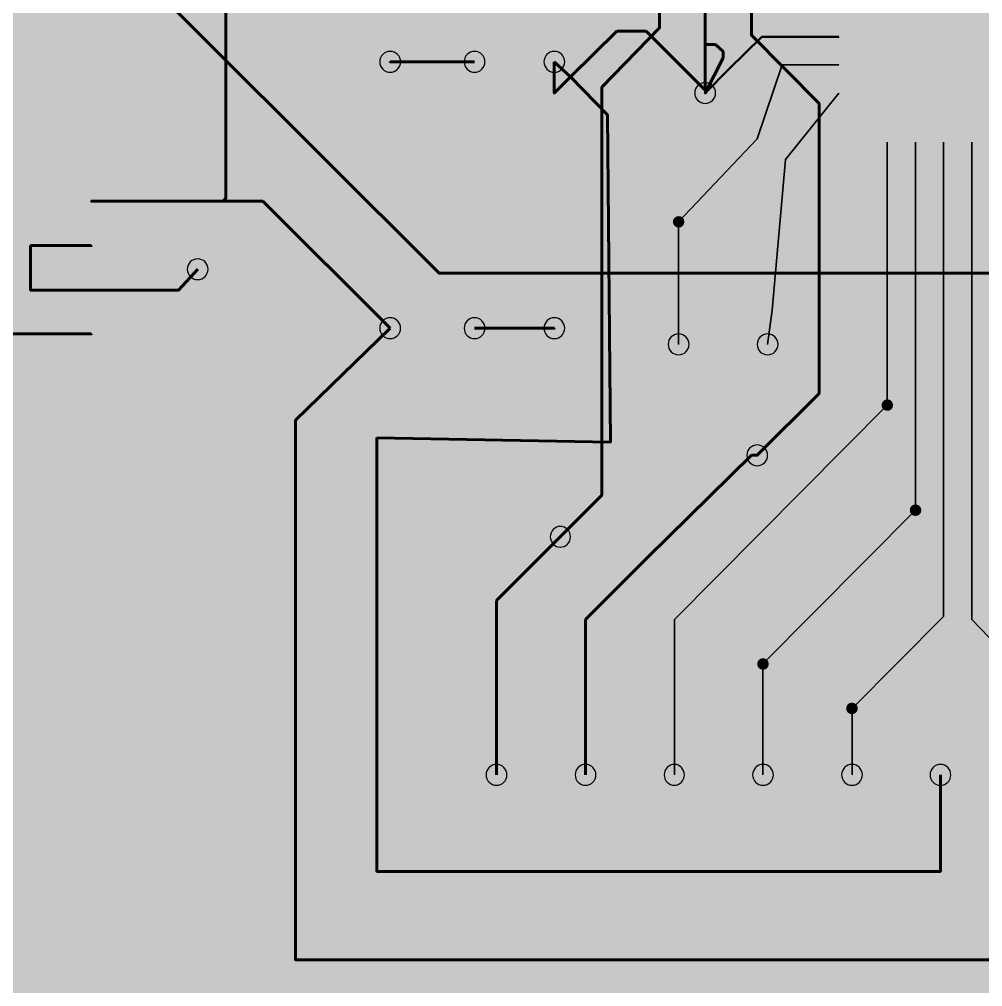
# Model space of a CAD drawing. Header units: millimetres. Extents: x -0.1 to 94.7, y 0.9 to 76.3.
# Drawn here: x 19.79 to 47.07, y 20.22 to 47.62 of the extents above; entities that cross this region are included whole.
import ezdxf

# ---------------------------------------------------------------- set-up
doc = ezdxf.new("R2010")
doc.units = ezdxf.units.MM
doc.header["$MEASUREMENT"] = 0
doc.layers.get('0').update_dxf_attribs({"linetype": 'CONTINUOUS'})

msp = doc.modelspace()

# ---------------------------------------------------------------- hatches: boundary and pattern name
for color, points in [(7, [(-0.131, 76.331), (-0.131, 0.867), (94.726, 0.867), (94.726, 76.331)]), (18, [(42.273, 47.38), (42.273, 46.872), (43.697, 46.872), (43.697, 47.38)]), (18, [(42.273, 46.578), (42.273, 46.07), (43.697, 46.07), (43.697, 46.578)]), (18, [(42.273, 45.776), (42.273, 45.285), (43.697, 45.285), (43.697, 45.776)]), (18, [(44.123, 44.859), (44.123, 43.435), (44.63, 43.435), (44.63, 44.859)]), (18, [(44.908, 44.859), (44.908, 43.435), (45.416, 43.435), (45.416, 44.859)]), (18, [(45.71, 44.859), (45.71, 43.435), (46.218, 43.435), (46.218, 44.859)]), (18, [(46.512, 44.859), (46.512, 43.435), (47.003, 43.435), (47.003, 44.859)]), (18, [(20.818, 42.764), (20.818, 42.175), (22.831, 42.175), (22.831, 42.764)]), (18, [(20.818, 41.504), (20.818, 40.915), (22.831, 40.915), (22.831, 41.504)]), (18, [(20.818, 40.244), (20.818, 39.671), (22.831, 39.671), (22.831, 40.244)]), (18, [(37.462, 39.409), (37.462, 37.396), (39.475, 37.396), (39.475, 39.409)]), (18, [(39.966, 39.409), (39.966, 37.396), (41.979, 37.396), (41.979, 39.409)]), (18, [(20.818, 39), (20.818, 38.411), (22.831, 38.411), (22.831, 39)]), (18, [(32.306, 27.217), (32.306, 25.204), (34.319, 25.204), (34.319, 27.217)]), (18, [(34.827, 27.217), (34.827, 25.204), (36.823, 25.204), (36.823, 27.217)]), (18, [(37.331, 27.217), (37.331, 25.204), (39.344, 25.204), (39.344, 27.217)]), (18, [(39.851, 27.217), (39.851, 25.204), (41.864, 25.204), (41.864, 27.217)]), (18, [(42.355, 27.217), (42.355, 25.204), (44.368, 25.204), (44.368, 27.217)]), (18, [(44.876, 27.217), (44.876, 25.204), (46.889, 25.204), (46.889, 27.217)])]:
    msp.add_hatch(color=color).paths.add_polyline_path(points)
h = msp.add_hatch(color=18)
edge = h.paths.add_edge_path()
edge.add_spline(control_points=[(37.003, 47.281), (37.003, 47.134), (36.873, 47.003), (36.709, 47.003), (36.709, 47.003), (36.545, 47.003), (36.414, 47.134), (36.414, 47.281), (36.414, 47.281), (36.414, 47.445), (36.545, 47.576), (36.709, 47.576), (36.709, 47.576), (36.873, 47.576), (37.003, 47.445), (37.003, 47.281)], knot_values=[0, 0, 0, 0, 0.0625, 0.0625, 0.0625, 0.0625, 0.125, 0.125, 0.125, 0.125, 0.1875, 0.1875, 0.1875, 0.1875, 1, 1, 1, 1], degree=3, periodic=0)
h = msp.add_hatch(color=18)
edge = h.paths.add_edge_path()
edge.add_spline(control_points=[(37.838, 47.281), (37.838, 47.134), (37.707, 47.003), (37.544, 47.003), (37.544, 47.003), (37.38, 47.003), (37.249, 47.134), (37.249, 47.281), (37.249, 47.281), (37.249, 47.445), (37.38, 47.576), (37.544, 47.576), (37.544, 47.576), (37.707, 47.576), (37.838, 47.445), (37.838, 47.281)], knot_values=[0, 0, 0, 0, 0.0625, 0.0625, 0.0625, 0.0625, 0.125, 0.125, 0.125, 0.125, 0.1875, 0.1875, 0.1875, 0.1875, 1, 1, 1, 1], degree=3, periodic=0)
h = msp.add_hatch(color=18)
edge = h.paths.add_edge_path()
edge.add_spline(control_points=[(38.215, 47.38), (38.215, 47.216), (38.084, 47.085), (37.92, 47.085), (37.92, 47.085), (37.756, 47.085), (37.625, 47.216), (37.625, 47.38), (37.625, 47.38), (37.625, 47.527), (37.756, 47.658), (37.92, 47.658), (37.92, 47.658), (38.084, 47.658), (38.215, 47.527), (38.215, 47.38)], knot_values=[0, 0, 0, 0, 0.0625, 0.0625, 0.0625, 0.0625, 0.125, 0.125, 0.125, 0.125, 0.1875, 0.1875, 0.1875, 0.1875, 1, 1, 1, 1], degree=3, periodic=0)
h = msp.add_hatch(color=18)
edge = h.paths.add_edge_path()
edge.add_spline(control_points=[(40.817, 47.167), (40.817, 47.003), (40.686, 46.872), (40.522, 46.872), (40.522, 46.872), (40.359, 46.872), (40.228, 47.003), (40.228, 47.167), (40.228, 47.167), (40.228, 47.33), (40.359, 47.461), (40.522, 47.461), (40.522, 47.461), (40.686, 47.461), (40.817, 47.33), (40.817, 47.167)], knot_values=[0, 0, 0, 0, 0.0625, 0.0625, 0.0625, 0.0625, 0.125, 0.125, 0.125, 0.125, 0.1875, 0.1875, 0.1875, 0.1875, 1, 1, 1, 1], degree=3, periodic=0)
h = msp.add_hatch(color=18)
edge = h.paths.add_edge_path()
edge.add_spline(control_points=[(31.177, 46.414), (31.177, 45.923), (30.784, 45.53), (30.293, 45.53), (30.293, 45.53), (29.802, 45.53), (29.41, 45.923), (29.41, 46.414), (29.41, 46.414), (29.41, 46.889), (29.802, 47.281), (30.293, 47.281), (30.293, 47.281), (30.784, 47.281), (31.177, 46.889), (31.177, 46.414)], knot_values=[0, 0, 0, 0, 0.0625, 0.0625, 0.0625, 0.0625, 0.125, 0.125, 0.125, 0.125, 0.1875, 0.1875, 0.1875, 0.1875, 1, 1, 1, 1], degree=3, periodic=0)
h = msp.add_hatch(color=18)
edge = h.paths.add_edge_path()
edge.add_spline(control_points=[(33.567, 46.414), (33.567, 45.923), (33.174, 45.53), (32.683, 45.53), (32.683, 45.53), (32.192, 45.53), (31.799, 45.923), (31.799, 46.414), (31.799, 46.414), (31.799, 46.889), (32.192, 47.281), (32.683, 47.281), (32.683, 47.281), (33.174, 47.281), (33.567, 46.889), (33.567, 46.414)], knot_values=[0, 0, 0, 0, 0.0625, 0.0625, 0.0625, 0.0625, 0.125, 0.125, 0.125, 0.125, 0.1875, 0.1875, 0.1875, 0.1875, 1, 1, 1, 1], degree=3, periodic=0)
h = msp.add_hatch(color=18)
edge = h.paths.add_edge_path()
edge.add_spline(control_points=[(35.825, 46.414), (35.825, 45.923), (35.432, 45.53), (34.941, 45.53), (34.941, 45.53), (34.45, 45.53), (34.058, 45.923), (34.058, 46.414), (34.058, 46.414), (34.058, 46.889), (34.45, 47.281), (34.941, 47.281), (34.941, 47.281), (35.432, 47.281), (35.825, 46.889), (35.825, 46.414)], knot_values=[0, 0, 0, 0, 0.0625, 0.0625, 0.0625, 0.0625, 0.125, 0.125, 0.125, 0.125, 0.1875, 0.1875, 0.1875, 0.1875, 1, 1, 1, 1], degree=3, periodic=0)
h = msp.add_hatch(color=18)
edge = h.paths.add_edge_path()
edge.add_spline(control_points=[(39.507, 46.905), (39.507, 46.758), (39.377, 46.61), (39.213, 46.61), (39.213, 46.61), (39.049, 46.61), (38.918, 46.758), (38.918, 46.905), (38.918, 46.905), (38.918, 47.069), (39.049, 47.199), (39.213, 47.199), (39.213, 47.199), (39.377, 47.199), (39.507, 47.069), (39.507, 46.905)], knot_values=[0, 0, 0, 0, 0.0625, 0.0625, 0.0625, 0.0625, 0.125, 0.125, 0.125, 0.125, 0.1875, 0.1875, 0.1875, 0.1875, 1, 1, 1, 1], degree=3, periodic=0)
h = msp.add_hatch(color=18)
edge = h.paths.add_edge_path()
edge.add_spline(control_points=[(39.802, 46.905), (39.802, 46.758), (39.671, 46.61), (39.507, 46.61), (39.507, 46.61), (39.344, 46.61), (39.213, 46.758), (39.213, 46.905), (39.213, 46.905), (39.213, 47.069), (39.344, 47.199), (39.507, 47.199), (39.507, 47.199), (39.671, 47.199), (39.802, 47.069), (39.802, 46.905)], knot_values=[0, 0, 0, 0, 0.0625, 0.0625, 0.0625, 0.0625, 0.125, 0.125, 0.125, 0.125, 0.1875, 0.1875, 0.1875, 0.1875, 1, 1, 1, 1], degree=3, periodic=0)
h = msp.add_hatch(color=18)
edge = h.paths.add_edge_path()
edge.add_spline(control_points=[(41.062, 47.118), (41.062, 46.987), (40.948, 46.872), (40.817, 46.872), (40.817, 46.872), (40.669, 46.872), (40.555, 46.987), (40.555, 47.118), (40.555, 47.118), (40.555, 47.265), (40.669, 47.38), (40.817, 47.38), (40.817, 47.38), (40.948, 47.38), (41.062, 47.265), (41.062, 47.118)], knot_values=[0, 0, 0, 0, 0.0625, 0.0625, 0.0625, 0.0625, 0.125, 0.125, 0.125, 0.125, 0.1875, 0.1875, 0.1875, 0.1875, 1, 1, 1, 1], degree=3, periodic=0)
h = msp.add_hatch(color=18)
edge = h.paths.add_edge_path()
edge.add_spline(control_points=[(40.015, 46.709), (40.015, 46.545), (39.884, 46.414), (39.72, 46.414), (39.72, 46.414), (39.557, 46.414), (39.426, 46.545), (39.426, 46.709), (39.426, 46.709), (39.426, 46.872), (39.557, 47.003), (39.72, 47.003), (39.72, 47.003), (39.884, 47.003), (40.015, 46.872), (40.015, 46.709)], knot_values=[0, 0, 0, 0, 0.0625, 0.0625, 0.0625, 0.0625, 0.125, 0.125, 0.125, 0.125, 0.1875, 0.1875, 0.1875, 0.1875, 1, 1, 1, 1], degree=3, periodic=0)
h = msp.add_hatch(color=18)
edge = h.paths.add_edge_path()
edge.add_spline(control_points=[(40.228, 45.53), (40.228, 44.974), (39.769, 44.515), (39.213, 44.515), (39.213, 44.515), (38.656, 44.515), (38.215, 44.974), (38.215, 45.53), (38.215, 45.53), (38.215, 46.087), (38.656, 46.528), (39.213, 46.528), (39.213, 46.528), (39.769, 46.528), (40.228, 46.087), (40.228, 45.53)], knot_values=[0, 0, 0, 0, 0.0625, 0.0625, 0.0625, 0.0625, 0.125, 0.125, 0.125, 0.125, 0.1875, 0.1875, 0.1875, 0.1875, 1, 1, 1, 1], degree=3, periodic=0)
h = msp.add_hatch(color=18)
edge = h.paths.add_edge_path()
edge.add_spline(control_points=[(40.146, 46.201), (40.146, 46.054), (40.031, 45.956), (39.884, 45.956), (39.884, 45.956), (39.753, 45.956), (39.638, 46.054), (39.638, 46.201), (39.638, 46.201), (39.638, 46.332), (39.753, 46.447), (39.884, 46.447), (39.884, 46.447), (40.031, 46.447), (40.146, 46.332), (40.146, 46.201)], knot_values=[0, 0, 0, 0, 0.0625, 0.0625, 0.0625, 0.0625, 0.125, 0.125, 0.125, 0.125, 0.1875, 0.1875, 0.1875, 0.1875, 1, 1, 1, 1], degree=3, periodic=0)
h = msp.add_hatch(color=18)
edge = h.paths.add_edge_path()
edge.add_spline(control_points=[(41.57, 46.332), (41.57, 46.234), (41.488, 46.152), (41.39, 46.152), (41.39, 46.152), (41.308, 46.152), (41.226, 46.234), (41.226, 46.332), (41.226, 46.332), (41.226, 46.414), (41.308, 46.496), (41.39, 46.496), (41.39, 46.496), (41.488, 46.496), (41.57, 46.414), (41.57, 46.332)], knot_values=[0, 0, 0, 0, 0.0625, 0.0625, 0.0625, 0.0625, 0.125, 0.125, 0.125, 0.125, 0.1875, 0.1875, 0.1875, 0.1875, 1, 1, 1, 1], degree=3, periodic=0)
h = msp.add_hatch(color=18)
edge = h.paths.add_edge_path()
edge.add_spline(control_points=[(35.694, 45.988), (35.694, 45.825), (35.563, 45.694), (35.4, 45.694), (35.4, 45.694), (35.236, 45.694), (35.105, 45.825), (35.105, 45.988), (35.105, 45.988), (35.105, 46.152), (35.236, 46.283), (35.4, 46.283), (35.4, 46.283), (35.563, 46.283), (35.694, 46.152), (35.694, 45.988)], knot_values=[0, 0, 0, 0, 0.0625, 0.0625, 0.0625, 0.0625, 0.125, 0.125, 0.125, 0.125, 0.1875, 0.1875, 0.1875, 0.1875, 1, 1, 1, 1], degree=3, periodic=0)
h = msp.add_hatch(color=18)
edge = h.paths.add_edge_path()
edge.add_spline(control_points=[(35.236, 45.53), (35.236, 45.366), (35.105, 45.236), (34.941, 45.236), (34.941, 45.236), (34.778, 45.236), (34.647, 45.366), (34.647, 45.53), (34.647, 45.53), (34.647, 45.694), (34.778, 45.825), (34.941, 45.825), (34.941, 45.825), (35.105, 45.825), (35.236, 45.694), (35.236, 45.53)], knot_values=[0, 0, 0, 0, 0.0625, 0.0625, 0.0625, 0.0625, 0.125, 0.125, 0.125, 0.125, 0.1875, 0.1875, 0.1875, 0.1875, 1, 1, 1, 1], degree=3, periodic=0)
h = msp.add_hatch(color=18)
edge = h.paths.add_edge_path()
edge.add_spline(control_points=[(36.578, 45.694), (36.578, 45.53), (36.447, 45.399), (36.283, 45.399), (36.283, 45.399), (36.12, 45.399), (35.989, 45.53), (35.989, 45.694), (35.989, 45.694), (35.989, 45.857), (36.12, 45.988), (36.283, 45.988), (36.283, 45.988), (36.447, 45.988), (36.578, 45.857), (36.578, 45.694)], knot_values=[0, 0, 0, 0, 0.0625, 0.0625, 0.0625, 0.0625, 0.125, 0.125, 0.125, 0.125, 0.1875, 0.1875, 0.1875, 0.1875, 1, 1, 1, 1], degree=3, periodic=0)
h = msp.add_hatch(color=18)
edge = h.paths.add_edge_path()
edge.add_spline(control_points=[(39.507, 45.612), (39.507, 45.448), (39.377, 45.317), (39.213, 45.317), (39.213, 45.317), (39.049, 45.317), (38.918, 45.448), (38.918, 45.612), (38.918, 45.612), (38.918, 45.776), (39.049, 45.907), (39.213, 45.907), (39.213, 45.907), (39.377, 45.907), (39.507, 45.776), (39.507, 45.612)], knot_values=[0, 0, 0, 0, 0.0625, 0.0625, 0.0625, 0.0625, 0.125, 0.125, 0.125, 0.125, 0.1875, 0.1875, 0.1875, 0.1875, 1, 1, 1, 1], degree=3, periodic=0)
h = msp.add_hatch(color=18)
edge = h.paths.add_edge_path()
edge.add_spline(control_points=[(42.732, 45.236), (42.732, 45.072), (42.601, 44.941), (42.437, 44.941), (42.437, 44.941), (42.29, 44.941), (42.159, 45.072), (42.159, 45.236), (42.159, 45.236), (42.159, 45.399), (42.29, 45.53), (42.437, 45.53), (42.437, 45.53), (42.601, 45.53), (42.732, 45.399), (42.732, 45.236)], knot_values=[0, 0, 0, 0, 0.0625, 0.0625, 0.0625, 0.0625, 0.125, 0.125, 0.125, 0.125, 0.1875, 0.1875, 0.1875, 0.1875, 1, 1, 1, 1], degree=3, periodic=0)
h = msp.add_hatch(color=18)
edge = h.paths.add_edge_path()
edge.add_spline(control_points=[(36.742, 44.908), (36.742, 44.745), (36.611, 44.614), (36.447, 44.614), (36.447, 44.614), (36.283, 44.614), (36.152, 44.745), (36.152, 44.908), (36.152, 44.908), (36.152, 45.056), (36.283, 45.186), (36.447, 45.186), (36.447, 45.186), (36.611, 45.186), (36.742, 45.056), (36.742, 44.908)], knot_values=[0, 0, 0, 0, 0.0625, 0.0625, 0.0625, 0.0625, 0.125, 0.125, 0.125, 0.125, 0.1875, 0.1875, 0.1875, 0.1875, 1, 1, 1, 1], degree=3, periodic=0)
h = msp.add_hatch(color=18)
edge = h.paths.add_edge_path()
edge.add_spline(control_points=[(40.849, 44.237), (40.849, 44.139), (40.784, 44.057), (40.686, 44.057), (40.686, 44.057), (40.588, 44.057), (40.522, 44.139), (40.522, 44.237), (40.522, 44.237), (40.522, 44.319), (40.588, 44.401), (40.686, 44.401), (40.686, 44.401), (40.784, 44.401), (40.849, 44.319), (40.849, 44.237)], knot_values=[0, 0, 0, 0, 0.0625, 0.0625, 0.0625, 0.0625, 0.125, 0.125, 0.125, 0.125, 0.1875, 0.1875, 0.1875, 0.1875, 1, 1, 1, 1], degree=3, periodic=0)
h = msp.add_hatch(color=18)
edge = h.paths.add_edge_path()
edge.add_spline(control_points=[(41.651, 43.648), (41.651, 43.55), (41.57, 43.468), (41.488, 43.468), (41.488, 43.468), (41.39, 43.468), (41.308, 43.55), (41.308, 43.648), (41.308, 43.648), (41.308, 43.73), (41.39, 43.812), (41.488, 43.812), (41.488, 43.812), (41.57, 43.812), (41.651, 43.73), (41.651, 43.648)], knot_values=[0, 0, 0, 0, 0.0625, 0.0625, 0.0625, 0.0625, 0.125, 0.125, 0.125, 0.125, 0.1875, 0.1875, 0.1875, 0.1875, 1, 1, 1, 1], degree=3, periodic=0)
h = msp.add_hatch(color=18)
edge = h.paths.add_edge_path()
edge.add_spline(control_points=[(25.858, 42.47), (25.858, 42.306), (25.727, 42.175), (25.564, 42.175), (25.564, 42.175), (25.4, 42.175), (25.269, 42.306), (25.269, 42.47), (25.269, 42.47), (25.269, 42.633), (25.4, 42.764), (25.564, 42.764), (25.564, 42.764), (25.727, 42.764), (25.858, 42.633), (25.858, 42.47)], knot_values=[0, 0, 0, 0, 0.0625, 0.0625, 0.0625, 0.0625, 0.125, 0.125, 0.125, 0.125, 0.1875, 0.1875, 0.1875, 0.1875, 1, 1, 1, 1], degree=3, periodic=0)
h = msp.add_hatch(color=18)
edge = h.paths.add_edge_path()
edge.add_spline(control_points=[(25.94, 42.552), (25.94, 42.388), (25.809, 42.257), (25.645, 42.257), (25.645, 42.257), (25.482, 42.257), (25.351, 42.388), (25.351, 42.552), (25.351, 42.552), (25.351, 42.715), (25.482, 42.846), (25.645, 42.846), (25.645, 42.846), (25.809, 42.846), (25.94, 42.715), (25.94, 42.552)], knot_values=[0, 0, 0, 0, 0.0625, 0.0625, 0.0625, 0.0625, 0.125, 0.125, 0.125, 0.125, 0.1875, 0.1875, 0.1875, 0.1875, 1, 1, 1, 1], degree=3, periodic=0)
h = msp.add_hatch(color=18)
edge = h.paths.add_edge_path()
edge.add_spline(control_points=[(26.988, 42.47), (26.988, 42.306), (26.857, 42.175), (26.693, 42.175), (26.693, 42.175), (26.529, 42.175), (26.398, 42.306), (26.398, 42.47), (26.398, 42.47), (26.398, 42.633), (26.529, 42.764), (26.693, 42.764), (26.693, 42.764), (26.857, 42.764), (26.988, 42.633), (26.988, 42.47)], knot_values=[0, 0, 0, 0, 0.0625, 0.0625, 0.0625, 0.0625, 0.125, 0.125, 0.125, 0.125, 0.1875, 0.1875, 0.1875, 0.1875, 1, 1, 1, 1], degree=3, periodic=0)
h = msp.add_hatch(color=18)
edge = h.paths.add_edge_path()
edge.add_spline(control_points=[(38.624, 41.881), (38.624, 41.799), (38.558, 41.717), (38.46, 41.717), (38.46, 41.717), (38.378, 41.717), (38.296, 41.799), (38.296, 41.881), (38.296, 41.881), (38.296, 41.979), (38.378, 42.044), (38.46, 42.044), (38.46, 42.044), (38.558, 42.044), (38.624, 41.979), (38.624, 41.881)], knot_values=[0, 0, 0, 0, 0.0625, 0.0625, 0.0625, 0.0625, 0.125, 0.125, 0.125, 0.125, 0.1875, 0.1875, 0.1875, 0.1875, 1, 1, 1, 1], degree=3, periodic=0)
h = msp.add_hatch(color=18)
edge = h.paths.add_edge_path()
edge.add_spline(control_points=[(20.408, 41.21), (20.408, 41.046), (20.277, 40.915), (20.114, 40.915), (20.114, 40.915), (19.95, 40.915), (19.819, 41.046), (19.819, 41.21), (19.819, 41.21), (19.819, 41.373), (19.95, 41.504), (20.114, 41.504), (20.114, 41.504), (20.277, 41.504), (20.408, 41.373), (20.408, 41.21)], knot_values=[0, 0, 0, 0, 0.0625, 0.0625, 0.0625, 0.0625, 0.125, 0.125, 0.125, 0.125, 0.1875, 0.1875, 0.1875, 0.1875, 1, 1, 1, 1], degree=3, periodic=0)
h = msp.add_hatch(color=18)
edge = h.paths.add_edge_path()
edge.add_spline(control_points=[(25.482, 40.539), (25.482, 40.195), (25.187, 39.917), (24.844, 39.917), (24.844, 39.917), (24.5, 39.917), (24.222, 40.195), (24.222, 40.539), (24.222, 40.539), (24.222, 40.882), (24.5, 41.177), (24.844, 41.177), (24.844, 41.177), (25.187, 41.177), (25.482, 40.882), (25.482, 40.539)], knot_values=[0, 0, 0, 0, 0.0625, 0.0625, 0.0625, 0.0625, 0.125, 0.125, 0.125, 0.125, 0.1875, 0.1875, 0.1875, 0.1875, 1, 1, 1, 1], degree=3, periodic=0)
h = msp.add_hatch(color=18)
edge = h.paths.add_edge_path()
edge.add_spline(control_points=[(31.963, 40.424), (31.963, 40.26), (31.832, 40.129), (31.685, 40.129), (31.685, 40.129), (31.521, 40.129), (31.39, 40.26), (31.39, 40.424), (31.39, 40.424), (31.39, 40.588), (31.521, 40.719), (31.685, 40.719), (31.685, 40.719), (31.832, 40.719), (31.963, 40.588), (31.963, 40.424)], knot_values=[0, 0, 0, 0, 0.0625, 0.0625, 0.0625, 0.0625, 0.125, 0.125, 0.125, 0.125, 0.1875, 0.1875, 0.1875, 0.1875, 1, 1, 1, 1], degree=3, periodic=0)
h = msp.add_hatch(color=18)
edge = h.paths.add_edge_path()
edge.add_spline(control_points=[(20.408, 39.949), (20.408, 39.802), (20.277, 39.671), (20.114, 39.671), (20.114, 39.671), (19.95, 39.671), (19.819, 39.802), (19.819, 39.949), (19.819, 39.949), (19.819, 40.113), (19.95, 40.244), (20.114, 40.244), (20.114, 40.244), (20.277, 40.244), (20.408, 40.113), (20.408, 39.949)], knot_values=[0, 0, 0, 0, 0.0625, 0.0625, 0.0625, 0.0625, 0.125, 0.125, 0.125, 0.125, 0.1875, 0.1875, 0.1875, 0.1875, 1, 1, 1, 1], degree=3, periodic=0)
h = msp.add_hatch(color=18)
edge = h.paths.add_edge_path()
edge.add_spline(control_points=[(24.598, 39.949), (24.598, 39.802), (24.467, 39.671), (24.303, 39.671), (24.303, 39.671), (24.14, 39.671), (24.009, 39.802), (24.009, 39.949), (24.009, 39.949), (24.009, 40.113), (24.14, 40.244), (24.303, 40.244), (24.303, 40.244), (24.467, 40.244), (24.598, 40.113), (24.598, 39.949)], knot_values=[0, 0, 0, 0, 0.0625, 0.0625, 0.0625, 0.0625, 0.125, 0.125, 0.125, 0.125, 0.1875, 0.1875, 0.1875, 0.1875, 1, 1, 1, 1], degree=3, periodic=0)
h = msp.add_hatch(color=18)
edge = h.paths.add_edge_path()
edge.add_spline(control_points=[(31.177, 38.869), (31.177, 38.378), (30.784, 37.985), (30.293, 37.985), (30.293, 37.985), (29.802, 37.985), (29.41, 38.378), (29.41, 38.869), (29.41, 38.869), (29.41, 39.36), (29.802, 39.753), (30.293, 39.753), (30.293, 39.753), (30.784, 39.753), (31.177, 39.36), (31.177, 38.869)], knot_values=[0, 0, 0, 0, 0.0625, 0.0625, 0.0625, 0.0625, 0.125, 0.125, 0.125, 0.125, 0.1875, 0.1875, 0.1875, 0.1875, 1, 1, 1, 1], degree=3, periodic=0)
h = msp.add_hatch(color=18)
edge = h.paths.add_edge_path()
edge.add_spline(control_points=[(33.567, 38.869), (33.567, 38.378), (33.174, 37.985), (32.683, 37.985), (32.683, 37.985), (32.192, 37.985), (31.799, 38.378), (31.799, 38.869), (31.799, 38.869), (31.799, 39.36), (32.192, 39.753), (32.683, 39.753), (32.683, 39.753), (33.174, 39.753), (33.567, 39.36), (33.567, 38.869)], knot_values=[0, 0, 0, 0, 0.0625, 0.0625, 0.0625, 0.0625, 0.125, 0.125, 0.125, 0.125, 0.1875, 0.1875, 0.1875, 0.1875, 1, 1, 1, 1], degree=3, periodic=0)
h = msp.add_hatch(color=18)
edge = h.paths.add_edge_path()
edge.add_spline(control_points=[(35.825, 38.869), (35.825, 38.378), (35.432, 37.985), (34.941, 37.985), (34.941, 37.985), (34.45, 37.985), (34.058, 38.378), (34.058, 38.869), (34.058, 38.869), (34.058, 39.36), (34.45, 39.753), (34.941, 39.753), (34.941, 39.753), (35.432, 39.753), (35.825, 39.36), (35.825, 38.869)], knot_values=[0, 0, 0, 0, 0.0625, 0.0625, 0.0625, 0.0625, 0.125, 0.125, 0.125, 0.125, 0.1875, 0.1875, 0.1875, 0.1875, 1, 1, 1, 1], degree=3, periodic=0)
h = msp.add_hatch(color=18)
edge = h.paths.add_edge_path()
edge.add_spline(control_points=[(41.275, 39.377), (41.275, 39.278), (41.193, 39.197), (41.111, 39.197), (41.111, 39.197), (41.013, 39.197), (40.931, 39.278), (40.931, 39.377), (40.931, 39.377), (40.931, 39.458), (41.013, 39.54), (41.111, 39.54), (41.111, 39.54), (41.193, 39.54), (41.275, 39.458), (41.275, 39.377)], knot_values=[0, 0, 0, 0, 0.0625, 0.0625, 0.0625, 0.0625, 0.125, 0.125, 0.125, 0.125, 0.1875, 0.1875, 0.1875, 0.1875, 1, 1, 1, 1], degree=3, periodic=0)
h = msp.add_hatch(color=18)
edge = h.paths.add_edge_path()
edge.add_spline(control_points=[(42.732, 37.02), (42.732, 36.856), (42.601, 36.725), (42.437, 36.725), (42.437, 36.725), (42.29, 36.725), (42.159, 36.856), (42.159, 37.02), (42.159, 37.02), (42.159, 37.184), (42.29, 37.314), (42.437, 37.314), (42.437, 37.314), (42.601, 37.314), (42.732, 37.184), (42.732, 37.02)], knot_values=[0, 0, 0, 0, 0.0625, 0.0625, 0.0625, 0.0625, 0.125, 0.125, 0.125, 0.125, 0.1875, 0.1875, 0.1875, 0.1875, 1, 1, 1, 1], degree=3, periodic=0)
h = msp.add_hatch(color=18)
edge = h.paths.add_edge_path()
edge.add_spline(control_points=[(44.532, 36.693), (44.532, 36.594), (44.466, 36.529), (44.368, 36.529), (44.368, 36.529), (44.286, 36.529), (44.205, 36.594), (44.205, 36.693), (44.205, 36.693), (44.205, 36.774), (44.286, 36.856), (44.368, 36.856), (44.368, 36.856), (44.466, 36.856), (44.532, 36.774), (44.532, 36.693)], knot_values=[0, 0, 0, 0, 0.0625, 0.0625, 0.0625, 0.0625, 0.125, 0.125, 0.125, 0.125, 0.1875, 0.1875, 0.1875, 0.1875, 1, 1, 1, 1], degree=3, periodic=0)
h = msp.add_hatch(color=18)
edge = h.paths.add_edge_path()
edge.add_spline(control_points=[(27.904, 36.267), (27.904, 36.103), (27.773, 35.972), (27.609, 35.972), (27.609, 35.972), (27.446, 35.972), (27.315, 36.103), (27.315, 36.267), (27.315, 36.267), (27.315, 36.431), (27.446, 36.562), (27.609, 36.562), (27.609, 36.562), (27.773, 36.562), (27.904, 36.431), (27.904, 36.267)], knot_values=[0, 0, 0, 0, 0.0625, 0.0625, 0.0625, 0.0625, 0.125, 0.125, 0.125, 0.125, 0.1875, 0.1875, 0.1875, 0.1875, 1, 1, 1, 1], degree=3, periodic=0)
h = msp.add_hatch(color=18)
edge = h.paths.add_edge_path()
edge.add_spline(control_points=[(30.212, 35.76), (30.212, 35.612), (30.081, 35.481), (29.917, 35.481), (29.917, 35.481), (29.753, 35.481), (29.622, 35.612), (29.622, 35.76), (29.622, 35.76), (29.622, 35.923), (29.753, 36.054), (29.917, 36.054), (29.917, 36.054), (30.081, 36.054), (30.212, 35.923), (30.212, 35.76)], knot_values=[0, 0, 0, 0, 0.0625, 0.0625, 0.0625, 0.0625, 0.125, 0.125, 0.125, 0.125, 0.1875, 0.1875, 0.1875, 0.1875, 1, 1, 1, 1], degree=3, periodic=0)
h = msp.add_hatch(color=18)
edge = h.paths.add_edge_path()
edge.add_spline(control_points=[(36.823, 35.645), (36.823, 35.481), (36.693, 35.351), (36.529, 35.351), (36.529, 35.351), (36.382, 35.351), (36.251, 35.481), (36.251, 35.645), (36.251, 35.645), (36.251, 35.809), (36.382, 35.94), (36.529, 35.94), (36.529, 35.94), (36.693, 35.94), (36.823, 35.809), (36.823, 35.645)], knot_values=[0, 0, 0, 0, 0.0625, 0.0625, 0.0625, 0.0625, 0.125, 0.125, 0.125, 0.125, 0.1875, 0.1875, 0.1875, 0.1875, 1, 1, 1, 1], degree=3, periodic=0)
h = msp.add_hatch(color=18)
edge = h.paths.add_edge_path()
edge.add_spline(control_points=[(41.308, 35.269), (41.308, 34.925), (41.03, 34.63), (40.686, 34.63), (40.686, 34.63), (40.342, 34.63), (40.064, 34.925), (40.064, 35.269), (40.064, 35.269), (40.064, 35.612), (40.342, 35.891), (40.686, 35.891), (40.686, 35.891), (41.03, 35.891), (41.308, 35.612), (41.308, 35.269)], knot_values=[0, 0, 0, 0, 0.0625, 0.0625, 0.0625, 0.0625, 0.125, 0.125, 0.125, 0.125, 0.1875, 0.1875, 0.1875, 0.1875, 1, 1, 1, 1], degree=3, periodic=0)
h = msp.add_hatch(color=18)
edge = h.paths.add_edge_path()
edge.add_spline(control_points=[(40.817, 35.269), (40.817, 35.105), (40.686, 34.974), (40.522, 34.974), (40.522, 34.974), (40.359, 34.974), (40.228, 35.105), (40.228, 35.269), (40.228, 35.269), (40.228, 35.432), (40.359, 35.563), (40.522, 35.563), (40.522, 35.563), (40.686, 35.563), (40.817, 35.432), (40.817, 35.269)], knot_values=[0, 0, 0, 0, 0.0625, 0.0625, 0.0625, 0.0625, 0.125, 0.125, 0.125, 0.125, 0.1875, 0.1875, 0.1875, 0.1875, 1, 1, 1, 1], degree=3, periodic=0)
h = msp.add_hatch(color=18)
edge = h.paths.add_edge_path()
edge.add_spline(control_points=[(36.578, 34.139), (36.578, 33.976), (36.447, 33.845), (36.283, 33.845), (36.283, 33.845), (36.12, 33.845), (35.989, 33.976), (35.989, 34.139), (35.989, 34.139), (35.989, 34.303), (36.12, 34.434), (36.283, 34.434), (36.283, 34.434), (36.447, 34.434), (36.578, 34.303), (36.578, 34.139)], knot_values=[0, 0, 0, 0, 0.0625, 0.0625, 0.0625, 0.0625, 0.125, 0.125, 0.125, 0.125, 0.1875, 0.1875, 0.1875, 0.1875, 1, 1, 1, 1], degree=3, periodic=0)
h = msp.add_hatch(color=18)
edge = h.paths.add_edge_path()
edge.add_spline(control_points=[(45.334, 33.714), (45.334, 33.616), (45.252, 33.55), (45.17, 33.55), (45.17, 33.55), (45.072, 33.55), (45.006, 33.616), (45.006, 33.714), (45.006, 33.714), (45.006, 33.812), (45.072, 33.878), (45.17, 33.878), (45.17, 33.878), (45.252, 33.878), (45.334, 33.812), (45.334, 33.714)], knot_values=[0, 0, 0, 0, 0.0625, 0.0625, 0.0625, 0.0625, 0.125, 0.125, 0.125, 0.125, 0.1875, 0.1875, 0.1875, 0.1875, 1, 1, 1, 1], degree=3, periodic=0)
h = msp.add_hatch(color=18)
edge = h.paths.add_edge_path()
edge.add_spline(control_points=[(35.743, 32.961), (35.743, 32.617), (35.465, 32.339), (35.105, 32.339), (35.105, 32.339), (34.761, 32.339), (34.483, 32.617), (34.483, 32.961), (34.483, 32.961), (34.483, 33.305), (34.761, 33.583), (35.105, 33.583), (35.105, 33.583), (35.465, 33.583), (35.743, 33.305), (35.743, 32.961)], knot_values=[0, 0, 0, 0, 0.0625, 0.0625, 0.0625, 0.0625, 0.125, 0.125, 0.125, 0.125, 0.1875, 0.1875, 0.1875, 0.1875, 1, 1, 1, 1], degree=3, periodic=0)
h = msp.add_hatch(color=18)
edge = h.paths.add_edge_path()
edge.add_spline(control_points=[(37.871, 32.372), (37.871, 32.208), (37.74, 32.077), (37.576, 32.077), (37.576, 32.077), (37.429, 32.077), (37.298, 32.208), (37.298, 32.372), (37.298, 32.372), (37.298, 32.536), (37.429, 32.666), (37.576, 32.666), (37.576, 32.666), (37.74, 32.666), (37.871, 32.536), (37.871, 32.372)], knot_values=[0, 0, 0, 0, 0.0625, 0.0625, 0.0625, 0.0625, 0.125, 0.125, 0.125, 0.125, 0.1875, 0.1875, 0.1875, 0.1875, 1, 1, 1, 1], degree=3, periodic=0)
h = msp.add_hatch(color=18)
edge = h.paths.add_edge_path()
edge.add_spline(control_points=[(33.599, 31.161), (33.599, 30.997), (33.468, 30.866), (33.305, 30.866), (33.305, 30.866), (33.141, 30.866), (33.01, 30.997), (33.01, 31.161), (33.01, 31.161), (33.01, 31.324), (33.141, 31.455), (33.305, 31.455), (33.305, 31.455), (33.468, 31.455), (33.599, 31.324), (33.599, 31.161)], knot_values=[0, 0, 0, 0, 0.0625, 0.0625, 0.0625, 0.0625, 0.125, 0.125, 0.125, 0.125, 0.1875, 0.1875, 0.1875, 0.1875, 1, 1, 1, 1], degree=3, periodic=0)
h = msp.add_hatch(color=18)
edge = h.paths.add_edge_path()
edge.add_spline(control_points=[(36.12, 30.621), (36.12, 30.457), (35.989, 30.326), (35.825, 30.326), (35.825, 30.326), (35.661, 30.326), (35.531, 30.457), (35.531, 30.621), (35.531, 30.621), (35.531, 30.768), (35.661, 30.899), (35.825, 30.899), (35.825, 30.899), (35.989, 30.899), (36.12, 30.768), (36.12, 30.621)], knot_values=[0, 0, 0, 0, 0.0625, 0.0625, 0.0625, 0.0625, 0.125, 0.125, 0.125, 0.125, 0.1875, 0.1875, 0.1875, 0.1875, 1, 1, 1, 1], degree=3, periodic=0)
h = msp.add_hatch(color=18)
edge = h.paths.add_edge_path()
edge.add_spline(control_points=[(38.509, 30.621), (38.509, 30.523), (38.427, 30.441), (38.345, 30.441), (38.345, 30.441), (38.247, 30.441), (38.165, 30.523), (38.165, 30.621), (38.165, 30.621), (38.165, 30.703), (38.247, 30.784), (38.345, 30.784), (38.345, 30.784), (38.427, 30.784), (38.509, 30.703), (38.509, 30.621)], knot_values=[0, 0, 0, 0, 0.0625, 0.0625, 0.0625, 0.0625, 0.125, 0.125, 0.125, 0.125, 0.1875, 0.1875, 0.1875, 0.1875, 1, 1, 1, 1], degree=3, periodic=0)
h = msp.add_hatch(color=18)
edge = h.paths.add_edge_path()
edge.add_spline(control_points=[(46.136, 30.703), (46.136, 30.604), (46.054, 30.523), (45.956, 30.523), (45.956, 30.523), (45.874, 30.523), (45.792, 30.604), (45.792, 30.703), (45.792, 30.703), (45.792, 30.784), (45.874, 30.866), (45.956, 30.866), (45.956, 30.866), (46.054, 30.866), (46.136, 30.784), (46.136, 30.703)], knot_values=[0, 0, 0, 0, 0.0625, 0.0625, 0.0625, 0.0625, 0.125, 0.125, 0.125, 0.125, 0.1875, 0.1875, 0.1875, 0.1875, 1, 1, 1, 1], degree=3, periodic=0)
h = msp.add_hatch(color=18)
edge = h.paths.add_edge_path()
edge.add_spline(control_points=[(46.921, 30.621), (46.921, 30.523), (46.856, 30.441), (46.758, 30.441), (46.758, 30.441), (46.659, 30.441), (46.594, 30.523), (46.594, 30.621), (46.594, 30.621), (46.594, 30.703), (46.659, 30.784), (46.758, 30.784), (46.758, 30.784), (46.856, 30.784), (46.921, 30.703), (46.921, 30.621)], knot_values=[0, 0, 0, 0, 0.0625, 0.0625, 0.0625, 0.0625, 0.125, 0.125, 0.125, 0.125, 0.1875, 0.1875, 0.1875, 0.1875, 1, 1, 1, 1], degree=3, periodic=0)
h = msp.add_hatch(color=18)
edge = h.paths.add_edge_path()
edge.add_spline(control_points=[(41.013, 29.361), (41.013, 29.262), (40.948, 29.197), (40.849, 29.197), (40.849, 29.197), (40.751, 29.197), (40.686, 29.262), (40.686, 29.361), (40.686, 29.361), (40.686, 29.442), (40.751, 29.524), (40.849, 29.524), (40.849, 29.524), (40.948, 29.524), (41.013, 29.442), (41.013, 29.361)], knot_values=[0, 0, 0, 0, 0.0625, 0.0625, 0.0625, 0.0625, 0.125, 0.125, 0.125, 0.125, 0.1875, 0.1875, 0.1875, 0.1875, 1, 1, 1, 1], degree=3, periodic=0)
h = msp.add_hatch(color=18)
edge = h.paths.add_edge_path()
edge.add_spline(control_points=[(36.12, 28.722), (36.12, 28.559), (35.989, 28.428), (35.825, 28.428), (35.825, 28.428), (35.661, 28.428), (35.531, 28.559), (35.531, 28.722), (35.531, 28.722), (35.531, 28.886), (35.661, 29.017), (35.825, 29.017), (35.825, 29.017), (35.989, 29.017), (36.12, 28.886), (36.12, 28.722)], knot_values=[0, 0, 0, 0, 0.0625, 0.0625, 0.0625, 0.0625, 0.125, 0.125, 0.125, 0.125, 0.1875, 0.1875, 0.1875, 0.1875, 1, 1, 1, 1], degree=3, periodic=0)
h = msp.add_hatch(color=18)
edge = h.paths.add_edge_path()
edge.add_spline(control_points=[(43.534, 28.1), (43.534, 28.002), (43.452, 27.937), (43.37, 27.937), (43.37, 27.937), (43.272, 27.937), (43.206, 28.002), (43.206, 28.1), (43.206, 28.1), (43.206, 28.199), (43.272, 28.264), (43.37, 28.264), (43.37, 28.264), (43.452, 28.264), (43.534, 28.199), (43.534, 28.1)], knot_values=[0, 0, 0, 0, 0.0625, 0.0625, 0.0625, 0.0625, 0.125, 0.125, 0.125, 0.125, 0.1875, 0.1875, 0.1875, 0.1875, 1, 1, 1, 1], degree=3, periodic=0)
h = msp.add_hatch(color=18)
edge = h.paths.add_edge_path()
edge.add_spline(control_points=[(30.212, 23.485), (30.212, 23.322), (30.081, 23.191), (29.917, 23.191), (29.917, 23.191), (29.753, 23.191), (29.622, 23.322), (29.622, 23.485), (29.622, 23.485), (29.622, 23.649), (29.753, 23.78), (29.917, 23.78), (29.917, 23.78), (30.081, 23.78), (30.212, 23.649), (30.212, 23.485)], knot_values=[0, 0, 0, 0, 0.0625, 0.0625, 0.0625, 0.0625, 0.125, 0.125, 0.125, 0.125, 0.1875, 0.1875, 0.1875, 0.1875, 1, 1, 1, 1], degree=3, periodic=0)
h = msp.add_hatch(color=18)
edge = h.paths.add_edge_path()
edge.add_spline(control_points=[(46.168, 23.485), (46.168, 23.322), (46.038, 23.191), (45.874, 23.191), (45.874, 23.191), (45.71, 23.191), (45.579, 23.322), (45.579, 23.485), (45.579, 23.485), (45.579, 23.649), (45.71, 23.78), (45.874, 23.78), (45.874, 23.78), (46.038, 23.78), (46.168, 23.649), (46.168, 23.485)], knot_values=[0, 0, 0, 0, 0.0625, 0.0625, 0.0625, 0.0625, 0.125, 0.125, 0.125, 0.125, 0.1875, 0.1875, 0.1875, 0.1875, 1, 1, 1, 1], degree=3, periodic=0)
h = msp.add_hatch(color=18)
edge = h.paths.add_edge_path()
edge.add_spline(control_points=[(27.904, 20.981), (27.904, 20.818), (27.773, 20.687), (27.609, 20.687), (27.609, 20.687), (27.446, 20.687), (27.315, 20.818), (27.315, 20.981), (27.315, 20.981), (27.315, 21.145), (27.446, 21.276), (27.609, 21.276), (27.609, 21.276), (27.773, 21.276), (27.904, 21.145), (27.904, 20.981)], knot_values=[0, 0, 0, 0, 0.0625, 0.0625, 0.0625, 0.0625, 0.125, 0.125, 0.125, 0.125, 0.1875, 0.1875, 0.1875, 0.1875, 1, 1, 1, 1], degree=3, periodic=0)

# ---------------------------------------------------------------- linework, layer by layer
at = {"color": 18, "linetype": 'Continuous', "lineweight": 60}
for points in [[(40.522, 51.52), (40.522, 47.167), (40.522, 47.167)], [(37.92, 50.8), (37.92, 47.38), (37.92, 47.38)], [(21.669, 50.424), (31.685, 40.424), (31.685, 40.424)], [(25.645, 49.72), (25.645, 42.552), (25.645, 42.552)], [(39.213, 48.165), (39.213, 46.905), (39.213, 46.905)], [(36.709, 47.281), (35.4, 45.988), (35.4, 45.988)], [(37.92, 47.38), (36.283, 45.694), (36.283, 45.694)], [(37.544, 47.281), (36.709, 47.281), (36.709, 47.281)], [(39.213, 45.612), (37.544, 47.281), (37.544, 47.281)], [(40.522, 47.167), (42.437, 45.236), (42.437, 45.236)], [(39.213, 46.905), (39.507, 46.905), (39.507, 46.905)], [(39.213, 46.905), (39.213, 45.612), (39.213, 45.612)], [(39.507, 46.905), (39.72, 46.709), (39.72, 46.709)], [(39.72, 46.709), (39.72, 46.528), (39.72, 46.528)], [(32.683, 46.414), (30.293, 46.414), (30.293, 46.414)], [(34.941, 46.414), (34.941, 45.53), (34.941, 45.53)], [(34.941, 46.414), (35.4, 45.988), (35.4, 45.988)], [(39.72, 46.528), (39.213, 45.53), (39.213, 45.53)], [(34.941, 45.53), (35.4, 45.988), (35.4, 45.988)], [(35.4, 45.988), (36.447, 44.908), (36.447, 44.908)], [(36.283, 45.694), (36.283, 34.139), (36.283, 34.139)], [(42.437, 45.236), (42.437, 37.02), (42.437, 37.02)], [(36.447, 44.908), (36.529, 35.645), (36.529, 35.645)], [(25.564, 42.47), (21.832, 42.47), (21.832, 42.47)], [(25.645, 42.552), (25.564, 42.47), (25.564, 42.47)], [(26.693, 42.47), (25.564, 42.47), (25.564, 42.47)], [(30.293, 38.869), (26.693, 42.47), (26.693, 42.47)], [(20.114, 41.21), (20.114, 39.949), (20.114, 39.949)], [(20.114, 41.21), (21.832, 41.21), (21.832, 41.21)], [(24.844, 40.539), (24.303, 39.949), (24.303, 39.949)], [(31.685, 40.424), (56.937, 40.424), (56.937, 40.424)], [(20.114, 39.949), (21.832, 39.949), (21.832, 39.949)], [(24.303, 39.949), (21.832, 39.949), (21.832, 39.949)], [(19.492, 38.706), (21.832, 38.706), (21.832, 38.706)], [(30.293, 38.869), (27.609, 36.267), (27.609, 36.267)], [(32.683, 38.869), (34.941, 38.869), (34.941, 38.869)], [(42.437, 37.02), (40.686, 35.269), (40.686, 35.269)], [(27.609, 36.267), (27.609, 20.981), (27.609, 20.981)], [(36.529, 35.645), (29.917, 35.76), (29.917, 35.76)], [(29.917, 35.76), (29.917, 23.485), (29.917, 23.485)], [(37.576, 32.372), (40.522, 35.269), (40.522, 35.269)], [(40.522, 35.269), (40.686, 35.269), (40.686, 35.269)], [(36.283, 34.139), (35.105, 32.961), (35.105, 32.961)], [(33.305, 31.161), (35.105, 32.961), (35.105, 32.961)], [(35.825, 30.621), (37.576, 32.372), (37.576, 32.372)], [(33.305, 26.218), (33.305, 31.161), (33.305, 31.161)], [(35.825, 28.722), (35.825, 30.621), (35.825, 30.621)], [(35.825, 26.218), (35.825, 28.722), (35.825, 28.722)], [(45.874, 23.485), (45.874, 26.218), (45.874, 26.218)], [(29.917, 23.485), (45.874, 23.485), (45.874, 23.485)], [(27.609, 20.981), (54.008, 20.981), (54.008, 20.981)]]:
    msp.add_lwpolyline(points, dxfattribs=at)
at = {"color": 18, "linetype": 'Continuous', "lineweight": 50}
for points in [[(39.884, 46.201), (40.817, 47.118), (40.817, 47.118)], [(40.817, 47.118), (42.993, 47.118), (42.993, 47.118)], [(39.213, 45.53), (39.884, 46.201), (39.884, 46.201)]]:
    msp.add_lwpolyline(points, dxfattribs=at)
at = {"color": 18, "linetype": 'Continuous', "lineweight": 35}
for points in [[(40.686, 44.237), (41.39, 46.332), (41.39, 46.332)], [(41.39, 46.332), (42.993, 46.332), (42.993, 46.332)], [(41.488, 43.648), (42.993, 45.53), (42.993, 45.53)], [(38.46, 41.881), (40.686, 44.237), (40.686, 44.237)], [(44.368, 36.693), (44.368, 44.139), (44.368, 44.139)], [(45.17, 33.714), (45.17, 44.139), (45.17, 44.139)], [(45.956, 30.703), (45.956, 44.139), (45.956, 44.139)], [(46.758, 44.139), (46.758, 30.621), (46.758, 30.621)], [(41.111, 39.377), (41.488, 43.648), (41.488, 43.648)], [(38.46, 38.411), (38.46, 41.881), (38.46, 41.881)], [(40.98, 38.411), (41.111, 39.377), (41.111, 39.377)], [(38.345, 30.621), (44.368, 36.693), (44.368, 36.693)], [(40.849, 29.361), (45.17, 33.714), (45.17, 33.714)], [(43.37, 28.1), (45.956, 30.703), (45.956, 30.703)], [(38.345, 26.218), (38.345, 30.621), (38.345, 30.621)], [(46.758, 30.621), (47.969, 29.361), (47.969, 29.361)], [(40.849, 26.218), (40.849, 29.361), (40.849, 29.361)], [(43.37, 26.218), (43.37, 28.1), (43.37, 28.1)]]:
    msp.add_lwpolyline(points, dxfattribs=at)
at = {"color": 18, "linetype": 'Continuous', "lineweight": -2}
for points in [[(30.588, 46.414), (30.588, 46.25), (30.457, 46.119), (30.293, 46.119), (30.293, 46.119), (30.13, 46.119), (29.999, 46.25), (29.999, 46.414), (29.999, 46.414), (29.999, 46.578), (30.13, 46.709), (30.293, 46.709), (30.293, 46.709), (30.457, 46.709), (30.588, 46.578), (30.588, 46.414)], [(32.977, 46.414), (32.977, 46.25), (32.847, 46.119), (32.683, 46.119), (32.683, 46.119), (32.519, 46.119), (32.388, 46.25), (32.388, 46.414), (32.388, 46.414), (32.388, 46.578), (32.519, 46.709), (32.683, 46.709), (32.683, 46.709), (32.847, 46.709), (32.977, 46.578), (32.977, 46.414)], [(35.236, 46.414), (35.236, 46.25), (35.105, 46.119), (34.941, 46.119), (34.941, 46.119), (34.778, 46.119), (34.647, 46.25), (34.647, 46.414), (34.647, 46.414), (34.647, 46.578), (34.778, 46.709), (34.941, 46.709), (34.941, 46.709), (35.105, 46.709), (35.236, 46.578), (35.236, 46.414)], [(39.507, 45.53), (39.507, 45.366), (39.377, 45.236), (39.213, 45.236), (39.213, 45.236), (39.049, 45.236), (38.918, 45.366), (38.918, 45.53), (38.918, 45.53), (38.918, 45.694), (39.049, 45.825), (39.213, 45.825), (39.213, 45.825), (39.377, 45.825), (39.507, 45.694), (39.507, 45.53)], [(25.138, 40.539), (25.138, 40.375), (25.007, 40.244), (24.844, 40.244), (24.844, 40.244), (24.68, 40.244), (24.549, 40.375), (24.549, 40.539), (24.549, 40.539), (24.549, 40.702), (24.68, 40.833), (24.844, 40.833), (24.844, 40.833), (25.007, 40.833), (25.138, 40.702), (25.138, 40.539)], [(30.588, 38.869), (30.588, 38.706), (30.457, 38.575), (30.293, 38.575), (30.293, 38.575), (30.13, 38.575), (29.999, 38.706), (29.999, 38.869), (29.999, 38.869), (29.999, 39.033), (30.13, 39.164), (30.293, 39.164), (30.293, 39.164), (30.457, 39.164), (30.588, 39.033), (30.588, 38.869)], [(32.977, 38.869), (32.977, 38.706), (32.847, 38.575), (32.683, 38.575), (32.683, 38.575), (32.519, 38.575), (32.388, 38.706), (32.388, 38.869), (32.388, 38.869), (32.388, 39.033), (32.519, 39.164), (32.683, 39.164), (32.683, 39.164), (32.847, 39.164), (32.977, 39.033), (32.977, 38.869)], [(35.236, 38.869), (35.236, 38.706), (35.105, 38.575), (34.941, 38.575), (34.941, 38.575), (34.778, 38.575), (34.647, 38.706), (34.647, 38.869), (34.647, 38.869), (34.647, 39.033), (34.778, 39.164), (34.941, 39.164), (34.941, 39.164), (35.105, 39.164), (35.236, 39.033), (35.236, 38.869)], [(38.755, 38.411), (38.755, 38.247), (38.624, 38.116), (38.46, 38.116), (38.46, 38.116), (38.296, 38.116), (38.165, 38.247), (38.165, 38.411), (38.165, 38.411), (38.165, 38.575), (38.296, 38.706), (38.46, 38.706), (38.46, 38.706), (38.624, 38.706), (38.755, 38.575), (38.755, 38.411)], [(41.275, 38.411), (41.275, 38.247), (41.144, 38.116), (40.98, 38.116), (40.98, 38.116), (40.817, 38.116), (40.686, 38.247), (40.686, 38.411), (40.686, 38.411), (40.686, 38.575), (40.817, 38.706), (40.98, 38.706), (40.98, 38.706), (41.144, 38.706), (41.275, 38.575), (41.275, 38.411)], [(40.98, 35.269), (40.98, 35.105), (40.849, 34.974), (40.686, 34.974), (40.686, 34.974), (40.522, 34.974), (40.391, 35.105), (40.391, 35.269), (40.391, 35.269), (40.391, 35.432), (40.522, 35.563), (40.686, 35.563), (40.686, 35.563), (40.849, 35.563), (40.98, 35.432), (40.98, 35.269)], [(35.4, 32.961), (35.4, 32.797), (35.269, 32.666), (35.105, 32.666), (35.105, 32.666), (34.958, 32.666), (34.827, 32.797), (34.827, 32.961), (34.827, 32.961), (34.827, 33.125), (34.958, 33.256), (35.105, 33.256), (35.105, 33.256), (35.269, 33.256), (35.4, 33.125), (35.4, 32.961)], [(33.599, 26.218), (33.599, 26.055), (33.468, 25.924), (33.305, 25.924), (33.305, 25.924), (33.141, 25.924), (33.01, 26.055), (33.01, 26.218), (33.01, 26.218), (33.01, 26.382), (33.141, 26.513), (33.305, 26.513), (33.305, 26.513), (33.468, 26.513), (33.599, 26.382), (33.599, 26.218)], [(36.12, 26.218), (36.12, 26.055), (35.989, 25.924), (35.825, 25.924), (35.825, 25.924), (35.661, 25.924), (35.531, 26.055), (35.531, 26.218), (35.531, 26.218), (35.531, 26.382), (35.661, 26.513), (35.825, 26.513), (35.825, 26.513), (35.989, 26.513), (36.12, 26.382), (36.12, 26.218)], [(38.624, 26.218), (38.624, 26.055), (38.493, 25.924), (38.345, 25.924), (38.345, 25.924), (38.182, 25.924), (38.051, 26.055), (38.051, 26.218), (38.051, 26.218), (38.051, 26.382), (38.182, 26.513), (38.345, 26.513), (38.345, 26.513), (38.493, 26.513), (38.624, 26.382), (38.624, 26.218)], [(41.144, 26.218), (41.144, 26.055), (41.013, 25.924), (40.849, 25.924), (40.849, 25.924), (40.686, 25.924), (40.555, 26.055), (40.555, 26.218), (40.555, 26.218), (40.555, 26.382), (40.686, 26.513), (40.849, 26.513), (40.849, 26.513), (41.013, 26.513), (41.144, 26.382), (41.144, 26.218)], [(43.664, 26.218), (43.664, 26.055), (43.534, 25.924), (43.37, 25.924), (43.37, 25.924), (43.206, 25.924), (43.075, 26.055), (43.075, 26.218), (43.075, 26.218), (43.075, 26.382), (43.206, 26.513), (43.37, 26.513), (43.37, 26.513), (43.534, 26.513), (43.664, 26.382), (43.664, 26.218)], [(46.168, 26.218), (46.168, 26.055), (46.038, 25.924), (45.874, 25.924), (45.874, 25.924), (45.71, 25.924), (45.579, 26.055), (45.579, 26.218), (45.579, 26.218), (45.579, 26.382), (45.71, 26.513), (45.874, 26.513), (45.874, 26.513), (46.038, 26.513), (46.168, 26.382), (46.168, 26.218)]]:
    msp.add_open_spline(points, degree=3, knots=[0, 0, 0, 0, 0.0625, 0.0625, 0.0625, 0.0625, 0.125, 0.125, 0.125, 0.125, 0.1875, 0.1875, 0.1875, 0.1875, 1, 1, 1, 1], dxfattribs=at)

doc.saveas('drawing.dxf')
